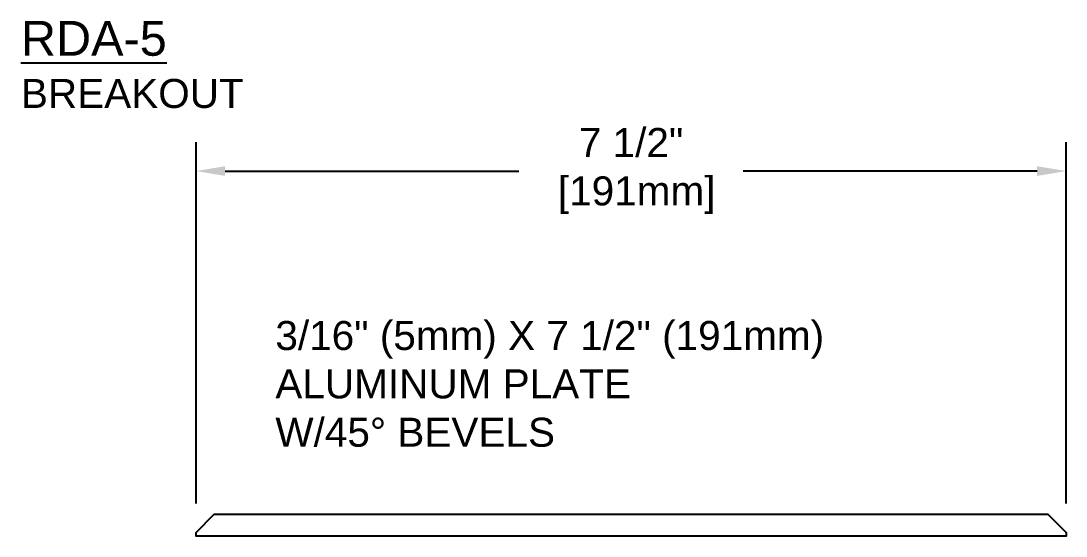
# Model space of a CAD drawing. Header units: inches. Extents: x -2.6 to 42.7, y -8.9 to 1.2.
# Drawn here: x 33.65 to 42.66, y -3.29 to 1.15 of the extents above; entities that cross this region are included whole.
import ezdxf

# ---------------------------------------------------------------- set-up
doc = ezdxf.new("R2010")
doc.units = ezdxf.units.IN
doc.header["$MEASUREMENT"] = 0
for name, color, linetype in [('Dimensions', 3, 'Continuous'), ('Metals', 7, 'Continuous'), ('TEXT', 2, 'Continuous')]:
    doc.layers.add(name, color=color, linetype=linetype)
doc.styles.add('ARIAL', font='arial.ttf')
doc.styles.get("Standard").update_dxf_attribs({"font": 'arial.ttf'})
doc.dimstyles.new('Arial', dxfattribs={"dimtxt": 0.25, "dimasz": 0.25, "dimexe": 0.25, "dimexo": 0.25, "dimgap": 0.25, "dimtad": 0, "dimtih": 1, "dimtoh": 1, "dimdec": 4, "dimzin": 3, "dimdsep": 46, "dimlunit": 4, "dimtxsty": 'ARIAL', "dimcen": 0.25, "dimadec": 0, "dimazin": 0, "dimtfac": 1, "dimtdec": 4, "dimtofl": 0, "dimtmove": 0, "dimatfit": 3, "dimfxl": 0, "dimfrac": 2, "dimtolj": 1, "dimtzin": 0, "dimarcsym": 0})

# ---------------------------------------------------------------- blocks, each defined once
blk = doc.blocks.new('*D22')
at = {"layer": 'Defpoints', "color": 0}
for p in [(42.6636, -0.1455), (35.1636, -3.2594), (42.6636, -3.2594)]:
    blk.add_point(p, dxfattribs=at)
at = {"layer": 'Dimensions', "color": 0, "lineweight": -2}
for p, q in [((35.1636, -3.0094), (35.1636, 0.1045)), ((42.6636, -3.0094), (42.6636, 0.1045)), ((35.4136, -0.1455), (37.9471, -0.1455)), ((42.4136, -0.1455), (39.8801, -0.1455))]:
    blk.add_line(p, q, dxfattribs=at)
at = {"layer": 'Dimensions', "color": 0}
for points in [[(35.4136, -0.1038), (35.4136, -0.1872), (35.1636, -0.1455)], [(42.4136, -0.1038), (42.4136, -0.1872), (42.6636, -0.1455)]]:
    blk.add_solid(points, dxfattribs=at)
at = {"layer": 'Dimensions', "color": 0, "insert": (38.9136, -0.1455), "char_height": 0.25, "attachment_point": 5, "style": 'ARIAL'}
blk.add_mtext('\\A1;7 1/2"\\P [191mm]', dxfattribs=at)

msp = doc.modelspace()

# ---------------------------------------------------------------- linework, layer by layer
at = {"layer": 'Metals'}
msp.add_lwpolyline([(35.16363, -3.25942), (35.31988, -3.10317), (42.50738, -3.10317), (42.66363, -3.25942), (42.66363, -3.29067), (35.16363, -3.29067)], close=True, dxfattribs=at)

# ---------------------------------------------------------------- texts
at = {"layer": 'TEXT', "insert": (33.65409, 1.14847), "char_height": 0.3, "width": 6.8125, "attachment_point": 1}
msp.add_mtext('{\\LRDA-5\\P\\H0.8333x;\\lBREAKOUT}', dxfattribs=at)
at = {"layer": 'TEXT', "insert": (35.8474, -1.43724), "char_height": 0.25, "attachment_point": 1}
msp.add_mtext('3/16" (5mm) X 7 1/2" (191mm)\\PALUMINUM PLATE\\PW/45° BEVELS', dxfattribs=at)

# ---------------------------------------------------------------- dimensions: what is measured, and where the dimension line sits
at = {"layer": 'Dimensions'}
dim = msp.add_linear_dim(base=(42.66363, -0.1455), p1=(35.16363, -3.25942), p2=(42.66363, -3.25942), dimstyle='Arial', override={"dimpost": '\\X'}, dxfattribs=at)
dim.commit()
dim.dimension.update_dxf_attribs({"geometry": '*D22', "text_midpoint": (38.91363, -0.1455), "dimtype": 160})

doc.saveas('drawing.dxf')
